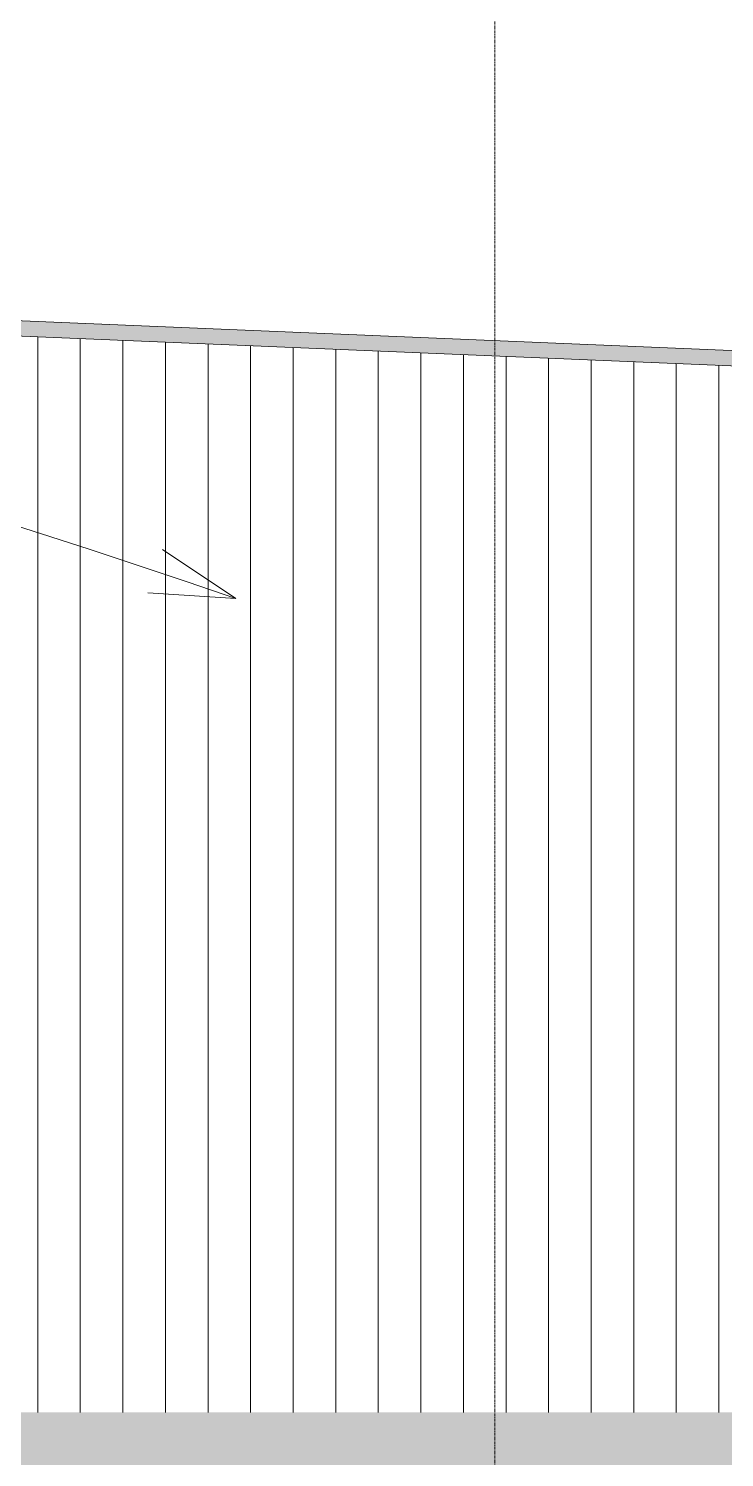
# Model space of a CAD drawing. Header units: inches. Extents: x 20478 to 36715, y -248 to 750.
# Drawn here: x 21297.4 to 21428.2, y 178.8 to 447.3 of the extents above; entities that cross this region are included whole.
import ezdxf

# ---------------------------------------------------------------- set-up
doc = ezdxf.new("R2010")
doc.units = ezdxf.units.IN
doc.header["$MEASUREMENT"] = 0
doc.linetypes.add('Grid Line 1_2_', pattern=[0.875, 0.5, -0.125, 0.125, -0.125])
for name, color, linetype, lineweight in [('A-ROOF', 132, 'Continuous', 13), ('A-WALL-PATT', 111, 'Continuous', 13), ('G-ANNO-TEXT', 231, 'Continuous', 9), ('S-GRID', 1, 'Continuous', 9)]:
    doc.layers.add(name, color=color, linetype=linetype, lineweight=lineweight)

msp = doc.modelspace()

# ---------------------------------------------------------------- hatches: boundary and pattern name
at = {"layer": 'A-ROOF'}
for points in [[(22432.80281, 342.13397), (22432.80281, 345.01146), (21121.30281, 399.65729), (21121.30281, 396.7798), (22414.20704, 342.90879)], [(22786.55281, 153.74077), (22786.55281, 157.20041), (22784.42781, 157.20041), (22784.42781, 161.00333), (22545.00267, 161.00333), (22545.00267, 157.75478), (22543.92058, 157.69825), (22542.92781, 157.68881), (22542.92781, 157.20041), (22338.30281, 157.20041), (22338.30281, 187.24208), (21121.80281, 187.24208), (21121.80281, 187.48207), (21114.55281, 187.48207), (21114.55281, 187.87269), (20889.05281, 187.87269), (20889.05281, 154.62749), (22538.80281, 154.62749), (22538.80281, 153.74077), (22782.16896, 153.74077)]]:
    msp.add_hatch(color=256, dxfattribs=at).paths.add_polyline_path(points, flags=0)
at = {"layer": 'A-WALL-PATT', "lineweight": 9}
h = msp.add_hatch(dxfattribs=at)
h.set_pattern_fill('FP_1', color=256, style=0, pattern_type=2)
h.set_pattern_definition([(90, (22307.131, 0), (-8, 5e-16), [])])
h.paths.add_polyline_path([(21871.94737, 187.24208), (22338.30281, 187.24208), (22338.30281, 241.25), (22371.36531, 241.25), (22371.36531, 344.69386), (21293.71948, 389.59577), (21293.71948, 240), (21121.80281, 240), (21121.80281, 187.24208), (21794.48171, 187.24208)], flags=0)

# ---------------------------------------------------------------- linework, layer by layer
at = {"layer": 'A-ROOF'}
for p, q in [((21121.30281, 399.65729), (22432.80281, 345.01146)), ((22432.80281, 342.13397), (21121.30281, 396.7798))]:
    msp.add_line(p, q, dxfattribs=at)
at = {"layer": 'G-ANNO-TEXT', "color": 145}
for q in [(21322.58177, 349.40809), (21319.81956, 341.29082)]:
    msp.add_line((21336.3477, 340.19509), q, dxfattribs=at)
msp.add_arc((20729.51382, -1418.26514), 1860.22304, 70.9607586, 90, dxfattribs=at)
at = {"layer": 'S-GRID', "linetype": 'Grid Line 1_2_'}
msp.add_line((21385.05281, -132), (21385.05281, 648.65882), dxfattribs=at)
msp.add_line((21385.05281, -132), (21385.05281, 648.65882), dxfattribs=at)

doc.saveas('drawing.dxf')
